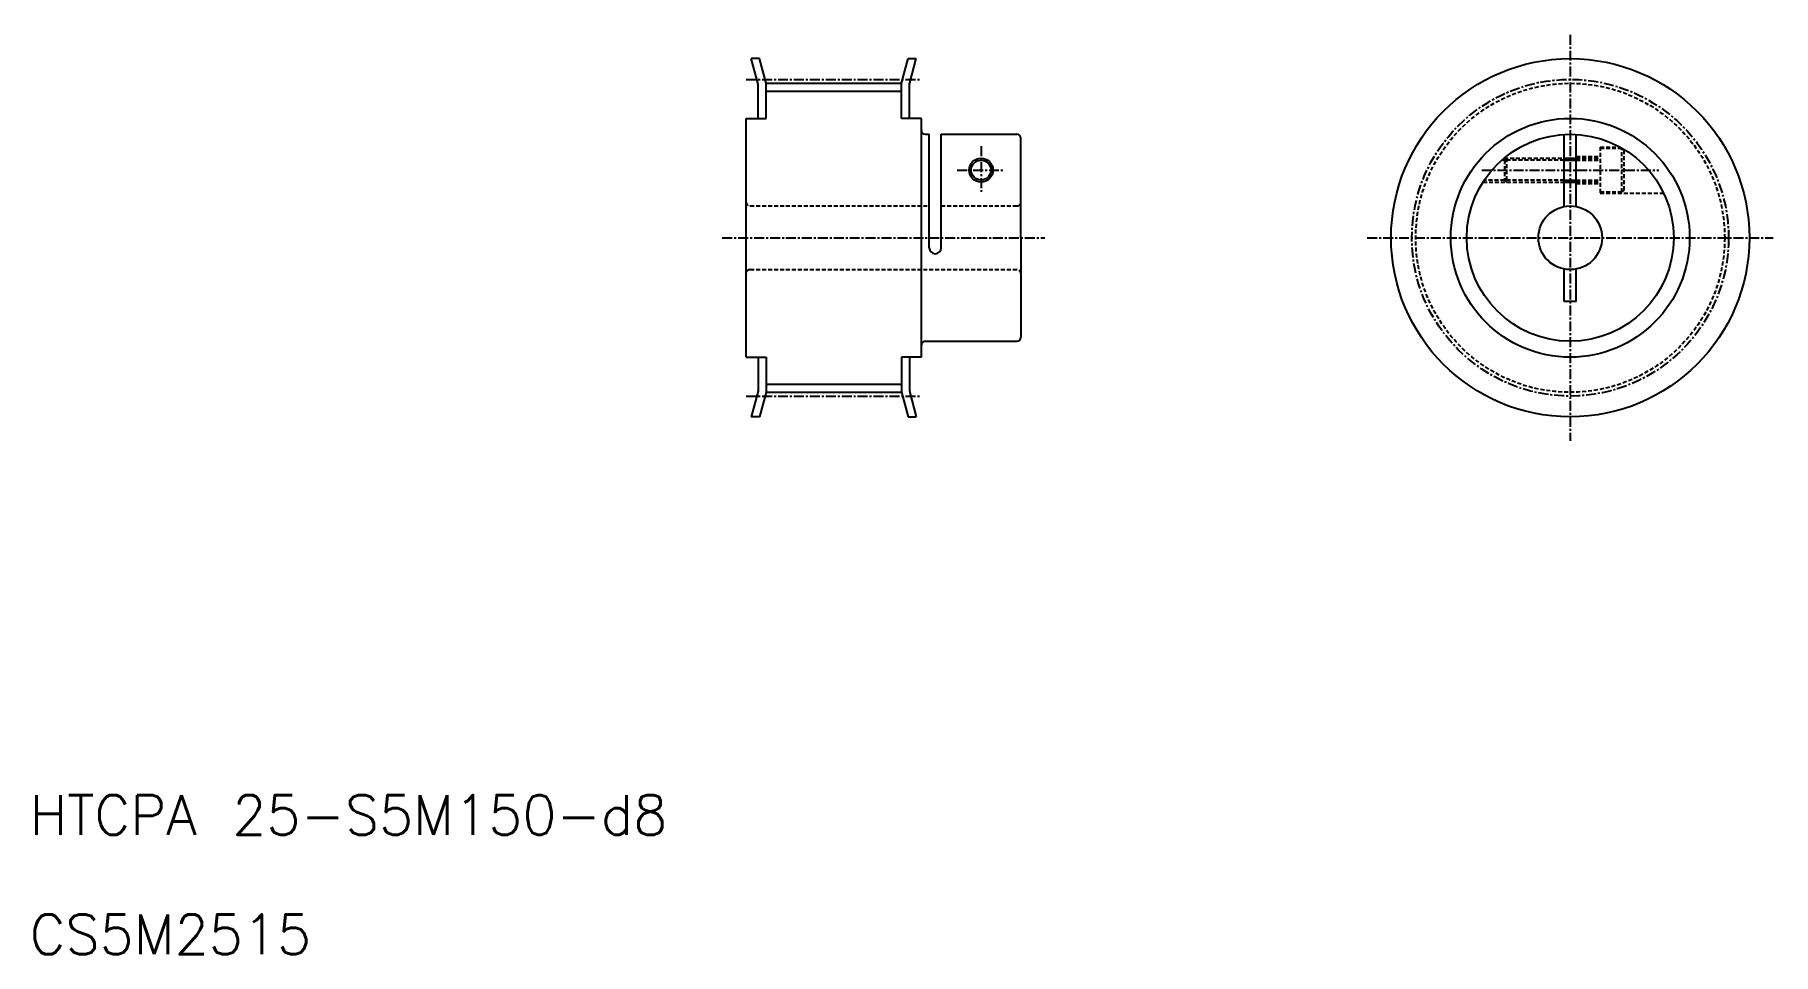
# Model space of a CAD drawing. Extents: x 11 to 229, y 10 to 126.
import ezdxf

# ---------------------------------------------------------------- set-up
doc = ezdxf.new("R2010")
doc.units = 0
doc.linetypes.add('CENTER', pattern=[2, 1.25, -0.25, 0.25, -0.25])
doc.linetypes.add('DASHED', pattern=[0.75, 0.5, -0.25])
doc.layers.get('0').update_dxf_attribs({"linetype": 'CONTINUOUS'})
doc.layers.add('CENTER', color=1, linetype='CENTER')
doc.styles.get("Standard").update_dxf_attribs({"font": 'txt.shx'})

msp = doc.modelspace()

# ---------------------------------------------------------------- linework, layer by layer
at = {"color": 7, "linetype": 'CONTINUOUS'}
for p, q in [((101.67, 122.5), (100.64, 122.5)), ((101.5, 119.28), (100.64, 122.5)), ((102.5, 119.41), (101.67, 122.5)), ((119.5, 119.41), (120.33, 122.5)), ((120.33, 122.5), (121.36, 122.5)), ((120.5, 119.28), (121.36, 122.5)), ((101.5, 115), (101.5, 119.28)), ((102.5, 115), (102.5, 119.41)), ((102.5, 119.41), (119.5, 119.41)), ((102.5, 118.41), (119.5, 118.41)), ((119.5, 115), (119.5, 119.41)), ((120.5, 115), (120.5, 119.28)), ((100, 85), (100, 115)), ((100, 115), (102.5, 115)), ((122, 115), (119.5, 115)), ((122, 85), (122, 115)), ((122.5, 113), (123, 113)), ((123, 98.75), (123, 113)), ((124.5, 113), (134, 113)), ((124.5, 100), (124.5, 113)), ((134.5, 100), (134.5, 112.5)), ((202.75, 103.97), (202.75, 112.99)), ((204.25, 103.97), (204.25, 112.99)), ((202.75, 110), (204.25, 110)), ((202.75, 107), (204.25, 107)), ((124.5, 98.75), (124.5, 100)), ((134.5, 100), (134.5, 87.5)), ((202.75, 92), (202.75, 96.07)), ((204.25, 92), (204.25, 96.07)), ((204.25, 92), (202.75, 92)), ((122.5, 87), (134, 87)), ((100, 85), (102.5, 85)), ((101.5, 85), (101.5, 80.72)), ((102.5, 85), (102.5, 80.59)), ((122, 85), (119.5, 85)), ((119.5, 85), (119.5, 80.59)), ((120.5, 85), (120.5, 80.72)), ((102.5, 81.59), (119.5, 81.59)), ((101.5, 80.72), (100.64, 77.5)), ((102.5, 80.59), (101.67, 77.5)), ((102.5, 80.59), (119.5, 80.59)), ((119.5, 80.59), (120.33, 77.5)), ((120.5, 80.72), (121.36, 77.5)), ((101.67, 77.5), (100.64, 77.5)), ((120.33, 77.5), (121.36, 77.5))]:
    msp.add_line(p, q, dxfattribs=at)
at = {"color": 3, "linetype": 'DASHED'}
for p, q in [((207.25, 111.4), (207.25, 105.6)), ((207.25, 111.4), (209.75, 111.4)), ((202.75, 109.75), (194.9, 109.75)), ((195.19, 110), (202.75, 110)), ((195.25, 109.75), (195.5, 110)), ((195.25, 109.75), (195.25, 107.25)), ((195.5, 110), (195.5, 107)), ((204.25, 110.2), (207.25, 110.2)), ((204.25, 110), (207.25, 110)), ((204.25, 109.75), (207.25, 109.75)), ((207.25, 111.25), (210, 111.25)), ((210, 105.75), (210, 111.25)), ((210, 111.25), (210.25, 111)), ((210.25, 111), (210.25, 106)), ((192.55, 107), (202.75, 107)), ((202.75, 107.25), (192.71, 107.25)), ((195.25, 107.25), (195.5, 107)), ((204.25, 107.25), (207.25, 107.25)), ((204.25, 107), (207.25, 107)), ((204.25, 106.8), (207.25, 106.8)), ((207.25, 105.75), (210, 105.75)), ((207.25, 105.6), (215.23, 105.6)), ((210.25, 106), (210, 105.75)), ((100.5, 104), (123, 104)), ((124.5, 104), (134, 104)), ((100.5, 96), (134, 96))]:
    msp.add_line(p, q, dxfattribs=at)
at = {"color": 3, "linetype": 'CONTINUOUS'}
for p, q in [((202.75, 109.75), (204.25, 109.75)), ((202.75, 107.25), (204.25, 107.25))]:
    msp.add_line(p, q, dxfattribs=at)
at = {"color": 7, "linetype": 'CONTINUOUS'}
for centre, radius in [((203.5, 100), 22.5), ((203.5, 100), 15), ((203.5, 100), 13), ((129.5, 108.5), 1.25), ((203.5, 100), 4)]:
    msp.add_circle(centre, radius, dxfattribs=at)
at = {"color": 3, "linetype": 'DASHED'}
msp.add_circle((203.5, 100), 19.41, dxfattribs=at)
at = {"color": 3, "linetype": 'CONTINUOUS'}
msp.add_circle((129.5, 108.5), 1.5, dxfattribs=at)
at = {"color": 7, "linetype": 'CONTINUOUS'}
for centre, radius, start, end in [((122.5, 113.5), 0.5, 180, 270), ((134, 112.5), 0.5, 0, 90), ((123.75, 98.75), 0.75, 180, 0), ((134, 87.5), 0.5, 270, 0), ((122.5, 86.5), 0.5, 90, 180)]:
    msp.add_arc(centre, radius, start, end, dxfattribs=at)
at = {"color": 3, "linetype": 'DASHED'}
for centre, start, end in [((100.5, 104.5), 180, 270), ((134, 104.5), 270, 0), ((100.5, 95.5), 90, 180), ((134, 95.5), 0, 90)]:
    msp.add_arc(centre, 0.5, start, end, dxfattribs=at)
at = {"layer": 'CENTER', "color": 1, "linetype": 'CENTER'}
for p, q in [((203.5, 125.5), (203.5, 74.5)), ((100, 119.89), (122, 119.89)), ((129.5, 111.5), (129.5, 105.5)), ((126.5, 108.5), (132.5, 108.5)), ((192.38, 108.5), (214.62, 108.5)), ((97, 100), (137.5, 100)), ((178, 100), (229, 100)), ((100, 80.1), (122, 80.1))]:
    msp.add_line(p, q, dxfattribs=at)
msp.add_circle((203.5, 100), 19.89, dxfattribs=at)

# ---------------------------------------------------------------- texts
at = {"color": 7, "linetype": 'CONTINUOUS'}
for s, p in [('HTCPA 25-S5M150-d8', (10, 25)), ('CS5M2515', (10, 10))]:
    msp.add_text(s, height=5, dxfattribs=at).set_placement(p)

doc.saveas('drawing.dxf')
